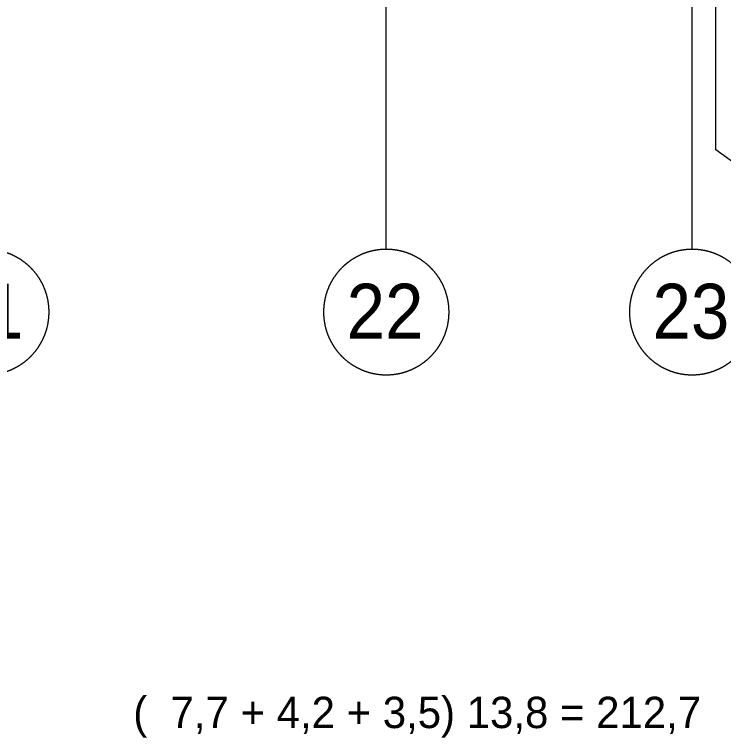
# Model space of a CAD drawing. Header units: millimetres. Extents: x 3914 to 443608, y -156176 to 78197.
# Drawn here: x 391339 to 400380, y -154109 to -144887 of the extents above; entities that cross this region are included whole.
import ezdxf

# ---------------------------------------------------------------- set-up
doc = ezdxf.new("R2010")
doc.units = ezdxf.units.MM
doc.linetypes.add('50_200_ШТРИХ_1Т_ш5_п1_п1_', pattern=[700, 500, -100, 0, -100])
for name, color, linetype, lineweight in [('0) клиннинг', 90, 'Continuous', 60), ('Оси', 7, 'Continuous', 9), ('Оси-1', 7, '50_200_ШТРИХ_1Т_ш5_п1_п1_', 9)]:
    doc.layers.add(name, color=color, linetype=linetype, lineweight=lineweight)
doc.styles.add('Arial', font='arial.ttf', dxfattribs={"width": 0.9, "height": 700})

# ---------------------------------------------------------------- blocks, each defined once
blk = doc.blocks.new('Ось сетки - D8-29747960-Объем проектирования 3 этажа')
at = {"layer": 'Оси-1'}
for start, end in [(360, 180), (180, 360)]:
    blk.add_arc((0, 0), 4, start, end, dxfattribs=at)

msp = doc.modelspace()

# ---------------------------------------------------------------- linework, layer by layer
at = {"layer": 'Оси'}
for points in [[(396079.7, -147882.9), (396079.7, -142882.9), (396079.7, -123586.6), (396079.7, -118586.6)], [(399979.7, -147882.9), (399979.7, -142882.9), (399979.7, -129061.6), (399979.7, -124061.6)], [(401224.2, -147882.9), (401224.2, -147293), (400279.7, -146612.9), (400279.7, -141612.9), (400279.7, -129061.6), (400279.7, -124061.6)]]:
    msp.add_lwpolyline(points, dxfattribs=at)

# ---------------------------------------------------------------- block references
at = {"layer": 'Оси-1', "xscale": 199.9999999999999, "yscale": 199.9999999999999, "zscale": 199.9999999999999}
for p in [(390979.7, -148682.9), (396079.7, -148682.9), (399979.7, -148682.9)]:
    msp.add_blockref('Ось сетки - D8-29747960-Объем проектирования 3 этажа', p, dxfattribs=at)

# ---------------------------------------------------------------- texts
at = {"layer": '0) клиннинг'}
msp.add_text('(  7,7 + 4,2 + 3,5) 13,8 = 212,7', height=400, dxfattribs=at).set_placement((392853, -153988.3))
at = {"layer": 'Оси', "char_height": 700, "width": 1212.151, "attachment_point": 1, "style": 'Arial'}
for s, insert in [('21', (390474.5, -148321.6)), ('22', (395574.5, -148321.6)), ('23', (399474.5, -148321.6))]:
    msp.add_mtext(s, dxfattribs=dict(at, insert=insert))

doc.saveas('drawing.dxf')
